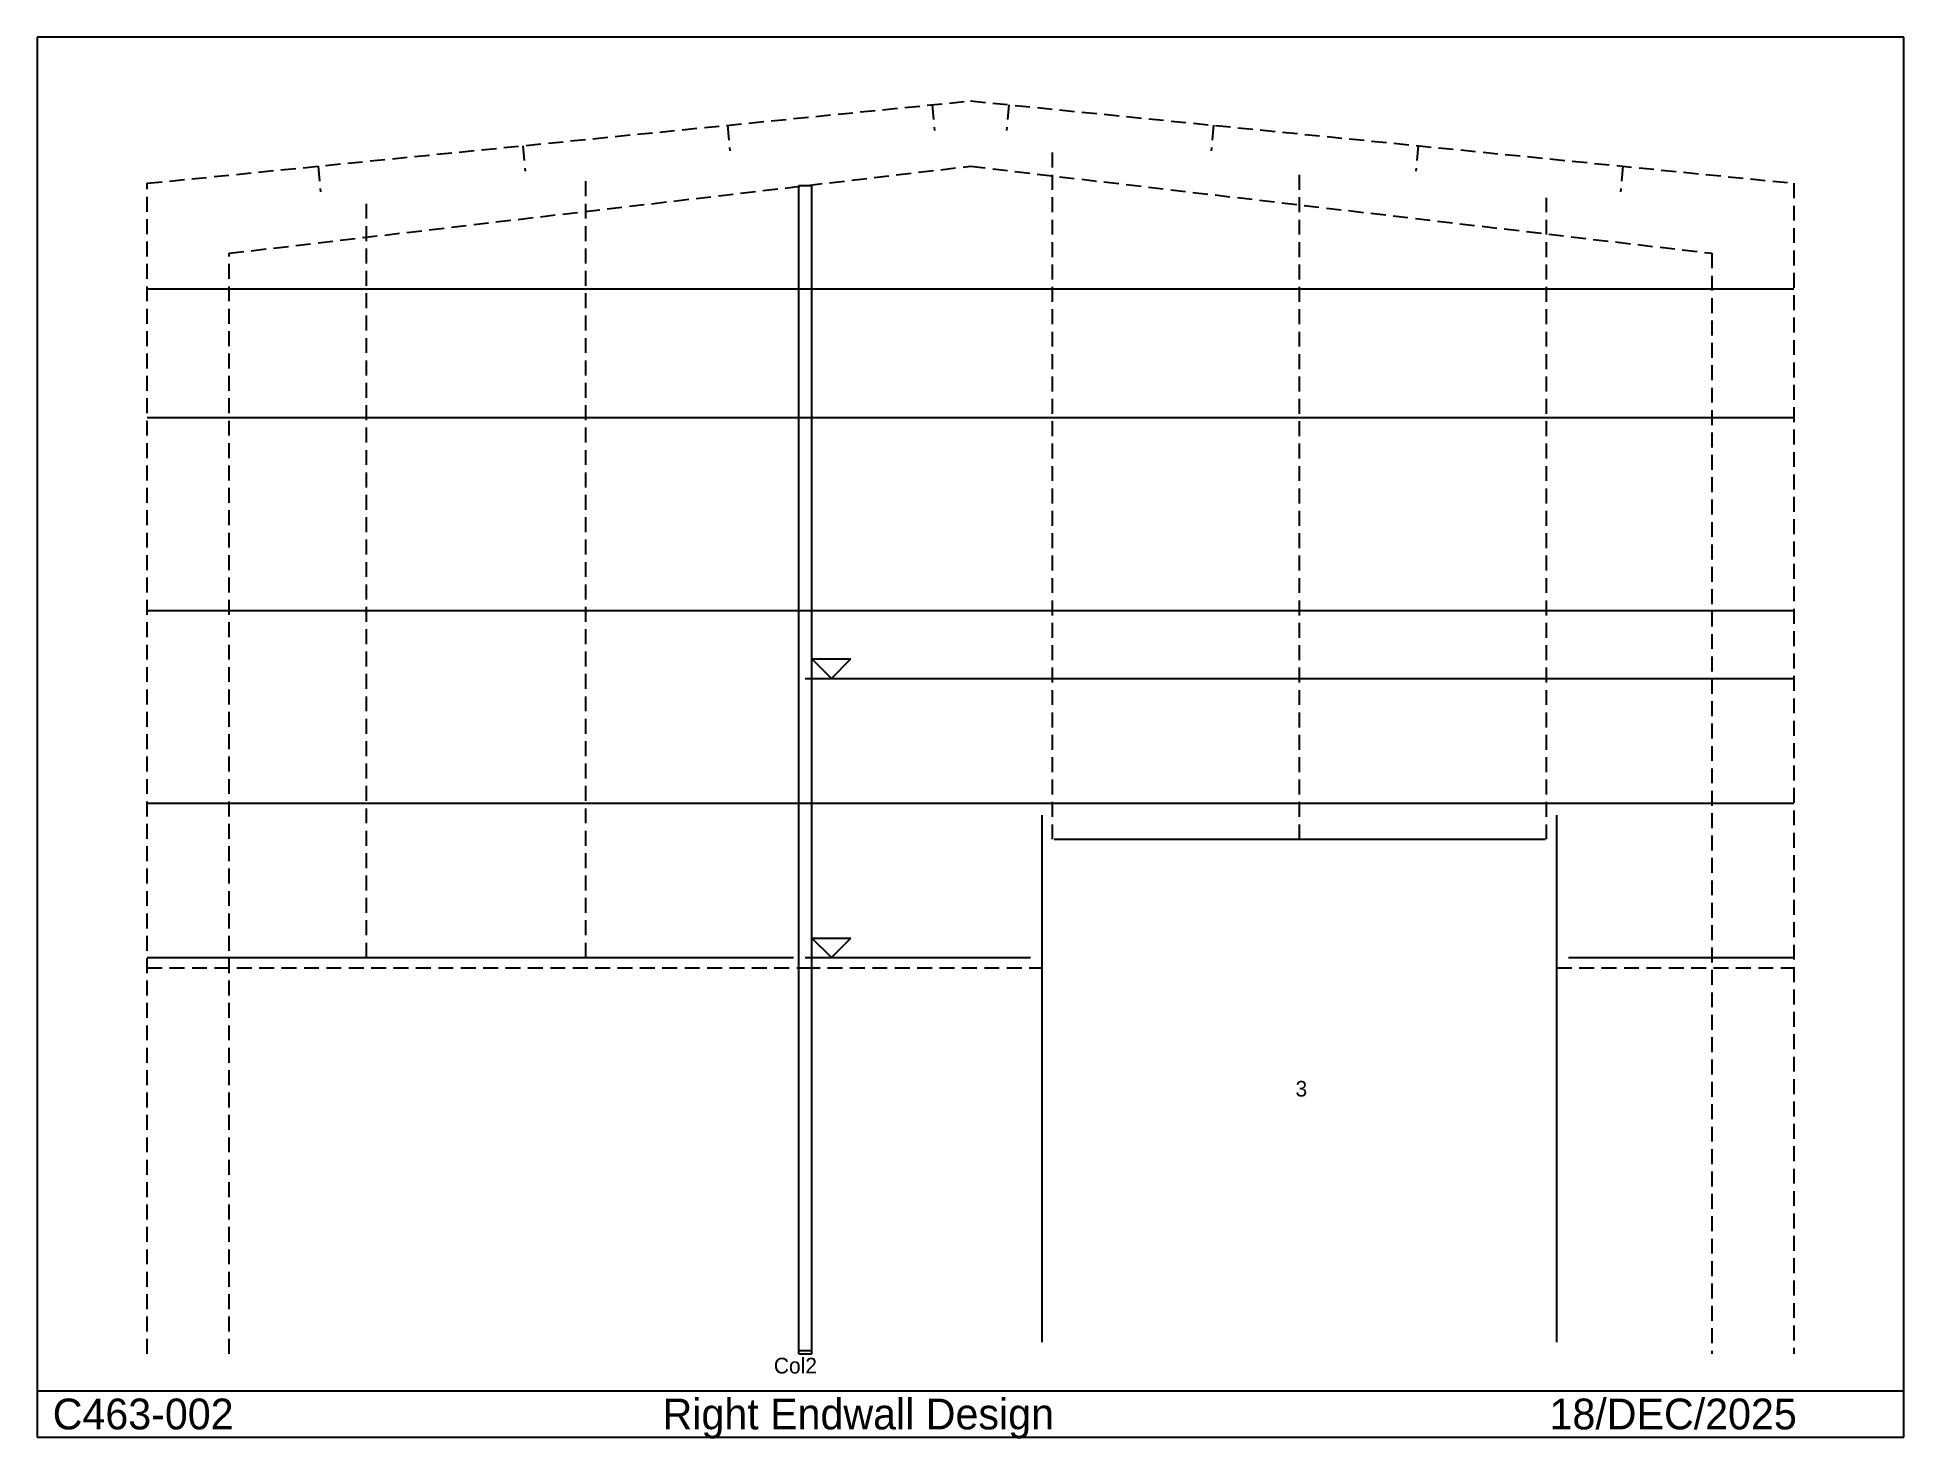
# Model space of a CAD drawing. Extents: x -854 to 13654, y -659 to 10235.
import ezdxf

# ---------------------------------------------------------------- set-up
doc = ezdxf.new("R2010")
doc.units = 0
doc.linetypes.add('CONTIN', pattern=[0])
doc.linetypes.add('DASHED', pattern=[174.1, 116.07, -58.03])
doc.layers.get('0').update_dxf_attribs({"linetype": 'CONTIN'})
for name, color, linetype in [('1', 7, 'CONTIN'), ('16', 7, 'CONTIN'), ('2', 7, 'CONTIN'), ('21', 7, 'CONTIN'), ('3', 7, 'CONTIN'), ('5', 5, 'DASHED'), ('6', 5, 'DASHED'), ('8', 5, 'DASHED'), ('9', 7, 'CONTIN')]:
    doc.layers.add(name, color=color, linetype=linetype)

msp = doc.modelspace()

# ---------------------------------------------------------------- linework, layer by layer
for p, q in [((13654.427, 10234.62), (-854.427, 10234.62)), ((-854.427, 10234.62), (-854.427, -647.02)), ((13654.427, -647.02), (13654.427, 10234.62)), ((-854.427, -287.926), (13654.427, -287.926)), ((-854.427, -647.02), (13654.427, -647.02))]:
    msp.add_line(p, q)
at = {"layer": '1'}
for p, q in [((5064.2, 0), (5064.2, 9081.595)), ((5064.2, 9081.595), (5165.8, 9081.595)), ((5165.8, 0), (5165.8, 9081.595)), ((5064.2, 0), (5165.8, 0))]:
    msp.add_line(p, q, dxfattribs=at)
at = {"layer": '2'}
for p, q in [((0.003, 8280), (5115, 8280)), ((5115, 8280), (12800, 8280)), ((0.002, 7280), (5115, 7280)), ((5115, 7280), (12800, 7280)), ((0.002, 5780), (5115, 5780)), ((5115, 5780), (12800, 5780)), ((5115, 5250), (12800, 5250)), ((0.001, 4280), (5115, 4280)), ((5115, 4280), (12800, 4280)), ((6958, 91.44), (6958, 4188.56)), ((10957.999, 91.44), (10957.999, 4188.56)), ((7049.439, 4000), (10866.56, 4000)), ((0.001, 3080), (5023.56, 3080)), ((5115, 3080), (6866.56, 3080)), ((11049.439, 3080), (12800, 3080))]:
    msp.add_line(p, q, dxfattribs=at)
at = {"layer": '3'}
for p, q in [((5318.2, 5250), (5165.8, 5402.4)), ((5165.8, 5402.4), (5470.6, 5402.4)), ((5318.2, 5250), (5470.6, 5402.4)), ((5318.2, 3080), (5165.8, 3232.4)), ((5165.8, 3232.4), (5470.6, 3232.4)), ((5318.2, 3080), (5470.6, 3232.4))]:
    msp.add_line(p, q, dxfattribs=at)
at = {"layer": '5'}
for p, q in [((6101.469, 9710.147), (6121.369, 9511.14)), ((6698.511, 9710.148), (6678.611, 9511.142)), ((4510.404, 9551.04), (4530.305, 9352.033)), ((8289.575, 9551.042), (8269.675, 9352.034)), ((2919.339, 9391.934), (2939.24, 9192.927)), ((9880.64, 9391.936), (9860.738, 9192.928)), ((1328.275, 9232.827), (1348.176, 9033.819)), ((11471.704, 9232.83), (11451.803, 9033.822))]:
    msp.add_line(p, q, dxfattribs=at)
at = {"layer": '6'}
for p, q in [((7036.25, 4000), (7036.25, 9371.574)), ((8957.499, 4000), (8957.499, 9179.45)), ((3410, 3080), (3410, 9136.2)), ((1705, 3080), (1705, 8965.7)), ((10878.749, 4000), (10878.749, 8987.325))]:
    msp.add_line(p, q, dxfattribs=at)
at = {"layer": '8'}
for p, q in [((0, 9100), (6400, 9740)), ((6400, 9740), (12800, 9100)), ((636, 8555.6), (6400, 9232.5)), ((6400, 9232.5), (6400, 9232.5)), ((6400, 9232.5), (12164, 8555.6)), ((0, 0), (0, 9100)), ((12800, 9100), (12800, 0)), ((636, 0), (636, 8555.6)), ((636, 8555.6), (636, 8555.6)), ((12164, 8555.6), (12164, 8555.6)), ((12164, 8555.6), (12164, 0)), ((0, 3000), (5115, 3000)), ((5115, 3000), (6958, 3000)), ((10957.999, 3000), (12800, 3000))]:
    msp.add_line(p, q, dxfattribs=at)
at = {"layer": '9'}
for p, q in [((5064.2, 25.4), (5165.8, 25.4)), ((5064.2, 0), (5064.2, 25.4)), ((5064.2, 0), (5165.8, 0)), ((5165.8, 0), (5165.8, 25.4))]:
    msp.add_line(p, q, dxfattribs=at)

# ---------------------------------------------------------------- texts
for s, p in [('C463-002', (-734.729, -587.171)), ('Right Endwall Design', (4006.039, -587.171)), ('18/DEC/2025', (10901.371, -587.171))]:
    msp.add_text(s, height=239.396).set_placement(p)
at = {"layer": '16'}
msp.add_text('Col2', height=121.92, dxfattribs=at).set_placement((4871.16, -152.4))
at = {"layer": '21'}
msp.add_text('  3', height=121.92, dxfattribs=at).set_placement((8836.079, 2000))

doc.saveas('drawing.dxf')
